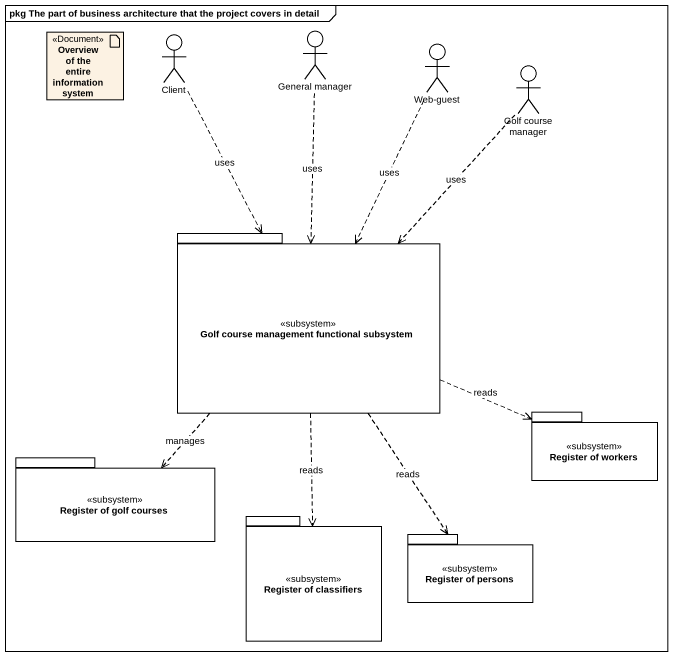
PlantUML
@startuml
mainframe pkg The part of business architecture that the project covers in detail
artifact "Overview of the entire information system" as Overview_of_the_entire <<Document>>
actor Client
actor "General manager" as General_manager
actor "Web-guest" as Web_guest
actor "Golf course manager" as Golf_course_manager
package "Golf course management functional subsystem" as Golf_course_management <<subsystem>> {
}
package "Register of workers" as Register_of_workers <<subsystem>> {
}
package "Register of golf courses" as Register_of_golf_courses <<subsystem>> {
}
package "Register of classifiers" as Register_of_classifiers <<subsystem>> {
}
package "Register of persons" as Register_of_persons <<subsystem>> {
}
Client ..> Golf_course_management : uses
General_manager ..> Golf_course_management : uses
Web_guest ..> Golf_course_management : uses
Golf_course_manager ..> Golf_course_management : uses
Golf_course_management .right.> Register_of_workers : reads
Golf_course_management ..> Register_of_golf_courses : manages
Golf_course_management ..> Register_of_classifiers : reads
Golf_course_management ..> Register_of_persons : reads
@enduml
